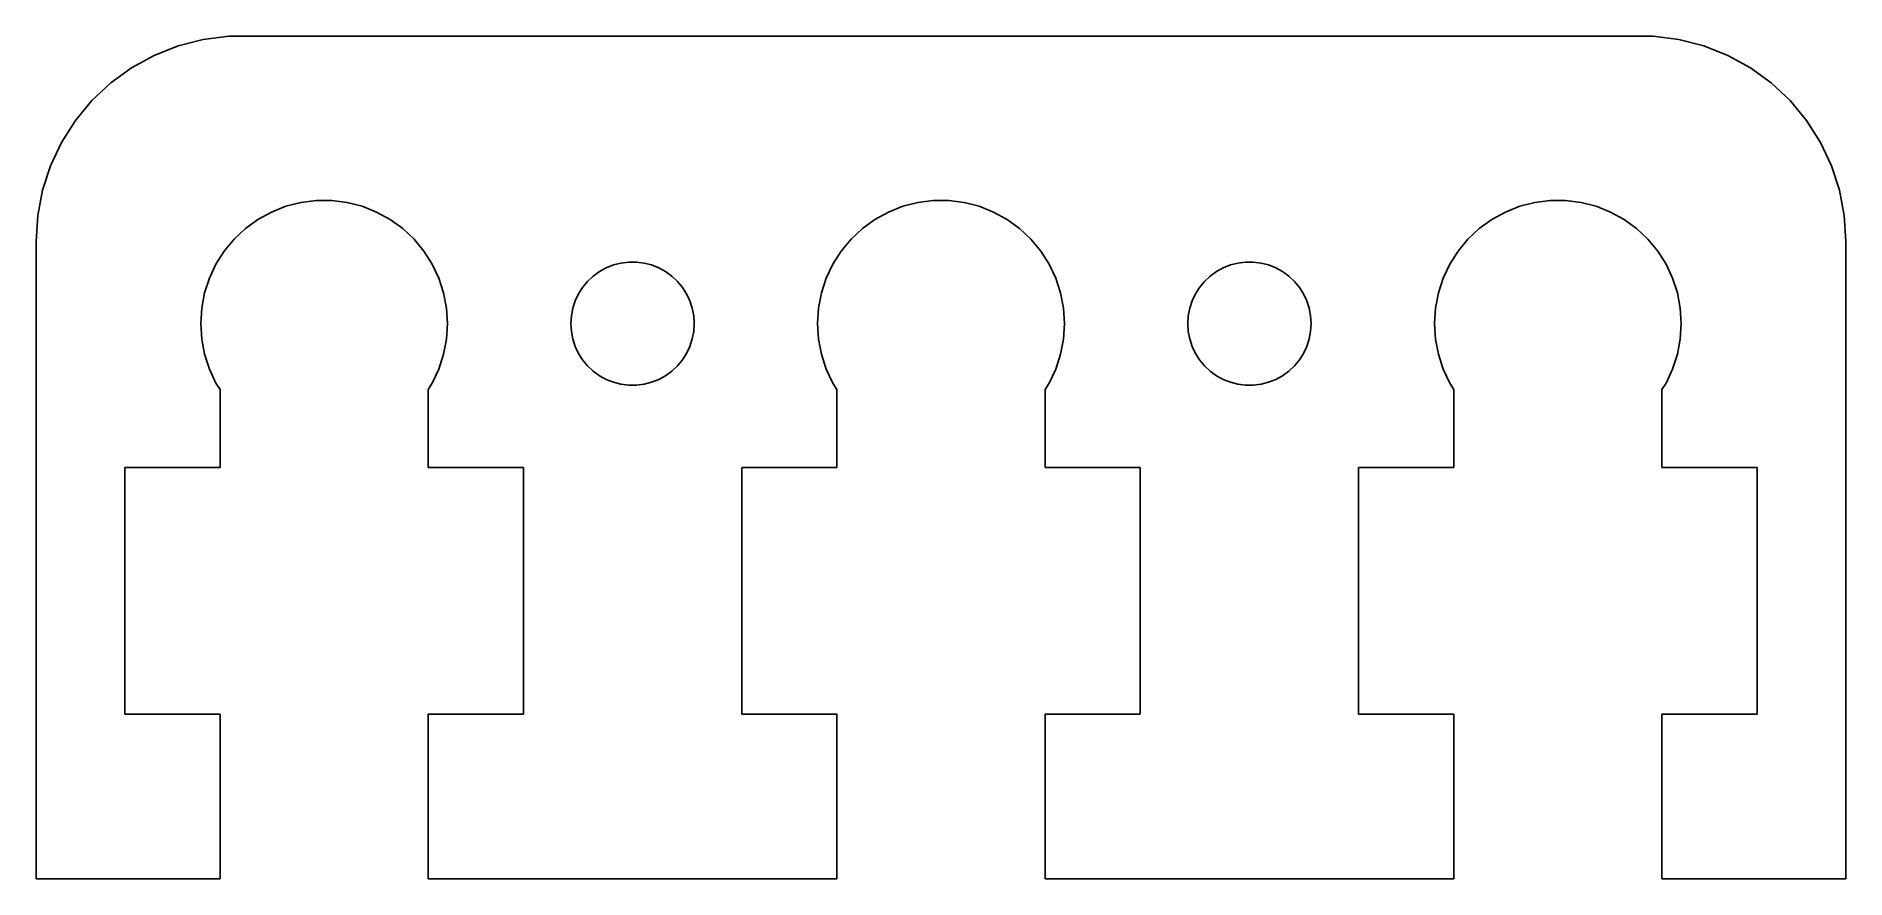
# Model space of a CAD drawing. Header units: metres. Extents: x -22 to 22, y 0 to 20.5.
import ezdxf

# ---------------------------------------------------------------- set-up
doc = ezdxf.new("R2010")
doc.units = ezdxf.units.M

msp = doc.modelspace()

# ---------------------------------------------------------------- linework, layer by layer
for p, q in [((-18.5451, 20.2553), (-19.1289, 20.0241)), ((-17.9369, 20.4114), (-18.5451, 20.2553)), ((-17.3139, 20.4901), (-17.9369, 20.4114)), ((17.3139, 20.4901), (-17.3139, 20.4901)), ((17.9369, 20.4114), (17.3139, 20.4901)), ((18.5451, 20.2553), (17.9369, 20.4114)), ((19.1289, 20.0241), (18.5451, 20.2553)), ((-19.1289, 20.0241), (-19.6791, 19.7216)), ((19.6791, 19.7216), (19.1289, 20.0241)), ((-19.6791, 19.7216), (-20.1871, 19.3526)), ((20.1871, 19.3526), (19.6791, 19.7216)), ((-20.6448, 18.9227), (-21.0451, 18.4389)), ((-20.1871, 19.3526), (-20.6448, 18.9227)), ((20.6448, 18.9227), (20.1871, 19.3526)), ((21.0451, 18.4389), (20.6448, 18.9227)), ((-21.0451, 18.4389), (-21.3815, 17.9088)), ((21.3815, 17.9088), (21.0451, 18.4389)), ((-21.3815, 17.9088), (-21.6489, 17.3406)), ((21.6489, 17.3406), (21.3815, 17.9088)), ((-21.6489, 17.3406), (-21.8429, 16.7434)), ((21.8429, 16.7434), (21.6489, 17.3406)), ((-21.8429, 16.7434), (-21.9606, 16.1267)), ((21.9606, 16.1267), (21.8429, 16.7434)), ((-16.2773, 16.2145), (-15.927, 16.3532)), ((-15.927, 16.3532), (-15.5621, 16.4469)), ((-15.5621, 16.4469), (-15.1884, 16.4941)), ((-15.1884, 16.4941), (-14.8116, 16.4941)), ((-14.8116, 16.4941), (-14.4379, 16.4469)), ((-14.4379, 16.4469), (-14.0729, 16.3532)), ((-14.0729, 16.3532), (-13.7227, 16.2145)), ((-1.27733, 16.2145), (-0.92705, 16.3532)), ((-0.92705, 16.3532), (-0.56213, 16.4469)), ((-0.56213, 16.4469), (-0.18837, 16.4941)), ((-0.18837, 16.4941), (0.18837, 16.4941)), ((0.18837, 16.4941), (0.56213, 16.4469)), ((0.56213, 16.4469), (0.92705, 16.3532)), ((0.92705, 16.3532), (1.27733, 16.2145)), ((13.7227, 16.2145), (14.0729, 16.3532)), ((14.0729, 16.3532), (14.4379, 16.4469)), ((14.4379, 16.4469), (14.8116, 16.4941)), ((14.8116, 16.4941), (15.1884, 16.4941)), ((15.1884, 16.4941), (15.5621, 16.4469)), ((15.5621, 16.4469), (15.927, 16.3532)), ((15.927, 16.3532), (16.2773, 16.2145)), ((-21.9606, 16.1267), (-22, 15.5)), ((-16.9123, 15.8115), (-16.6075, 16.033)), ((-16.6075, 16.033), (-16.2773, 16.2145)), ((-13.7227, 16.2145), (-13.3925, 16.033)), ((-13.3925, 16.033), (-13.0877, 15.8115)), ((-1.91226, 15.8115), (-1.60747, 16.033)), ((-1.60747, 16.033), (-1.27733, 16.2145)), ((1.27733, 16.2145), (1.60747, 16.033)), ((1.60747, 16.033), (1.91226, 15.8115)), ((13.0877, 15.8115), (13.3925, 16.033)), ((13.3925, 16.033), (13.7227, 16.2145)), ((16.2773, 16.2145), (16.6075, 16.033)), ((16.6075, 16.033), (16.9123, 15.8115)), ((22, 15.5), (21.9606, 16.1267)), ((-22, 15.5), (-22, 0)), ((-17.427, 15.2634), (-17.1869, 15.5536)), ((-17.1869, 15.5536), (-16.9123, 15.8115)), ((-13.0877, 15.8115), (-12.8131, 15.5536)), ((-12.8131, 15.5536), (-12.5729, 15.2634)), ((-2.42705, 15.2634), (-2.1869, 15.5536)), ((-2.1869, 15.5536), (-1.91226, 15.8115)), ((1.91226, 15.8115), (2.1869, 15.5536)), ((2.1869, 15.5536), (2.42705, 15.2634)), ((12.5729, 15.2634), (12.8131, 15.5536)), ((12.8131, 15.5536), (13.0877, 15.8115)), ((16.9123, 15.8115), (17.1869, 15.5536)), ((17.1869, 15.5536), (17.427, 15.2634)), ((22, 0), (22, 15.5)), ((-17.6289, 14.9453), (-17.427, 15.2634)), ((-12.5729, 15.2634), (-12.3711, 14.9453)), ((-7.96352, 14.9266), (-7.78107, 14.9734)), ((-7.78107, 14.9734), (-7.59418, 14.997)), ((-7.59418, 14.997), (-7.40581, 14.997)), ((-7.40581, 14.997), (-7.21892, 14.9734)), ((-7.21892, 14.9734), (-7.03647, 14.9266)), ((-2.62891, 14.9453), (-2.42705, 15.2634)), ((2.42705, 15.2634), (2.62891, 14.9453)), ((7.03647, 14.9266), (7.21892, 14.9734)), ((7.21892, 14.9734), (7.40581, 14.997)), ((7.40581, 14.997), (7.59418, 14.997)), ((7.59418, 14.997), (7.78107, 14.9734)), ((7.78107, 14.9734), (7.96352, 14.9266)), ((12.3711, 14.9453), (12.5729, 15.2634)), ((17.427, 15.2634), (17.6289, 14.9453)), ((-17.9057, 14.2461), (-17.7893, 14.6044)), ((-17.7893, 14.6044), (-17.6289, 14.9453)), ((-12.3711, 14.9453), (-12.2107, 14.6044)), ((-12.2107, 14.6044), (-12.0942, 14.2461)), ((-8.71352, 14.3817), (-8.59344, 14.5268)), ((-8.59344, 14.5268), (-8.45613, 14.6558)), ((-8.45613, 14.6558), (-8.30373, 14.7665)), ((-8.30373, 14.7665), (-8.13866, 14.8572)), ((-8.13866, 14.8572), (-7.96352, 14.9266)), ((-7.03647, 14.9266), (-6.86133, 14.8572)), ((-6.86133, 14.8572), (-6.69626, 14.7665)), ((-6.69626, 14.7665), (-6.54385, 14.6558)), ((-6.54385, 14.6558), (-6.40654, 14.5268)), ((-6.40654, 14.5268), (-6.28647, 14.3817)), ((-2.90575, 14.2461), (-2.78932, 14.6044)), ((-2.78932, 14.6044), (-2.62891, 14.9453)), ((2.62891, 14.9453), (2.78932, 14.6044)), ((2.78932, 14.6044), (2.90575, 14.2461)), ((6.28647, 14.3817), (6.40654, 14.5268)), ((6.40654, 14.5268), (6.54385, 14.6558)), ((6.54385, 14.6558), (6.69626, 14.7665)), ((6.69626, 14.7665), (6.86133, 14.8572)), ((6.86133, 14.8572), (7.03647, 14.9266)), ((7.96352, 14.9266), (8.13866, 14.8572)), ((8.13866, 14.8572), (8.30373, 14.7665)), ((8.30373, 14.7665), (8.45613, 14.6558)), ((8.45613, 14.6558), (8.59344, 14.5268)), ((8.59344, 14.5268), (8.71352, 14.3817)), ((12.0942, 14.2461), (12.2107, 14.6044)), ((12.2107, 14.6044), (12.3711, 14.9453)), ((17.6289, 14.9453), (17.7893, 14.6044)), ((17.7893, 14.6044), (17.9057, 14.2461)), ((-17.9763, 13.876), (-17.9057, 14.2461)), ((-12.0942, 14.2461), (-12.0237, 13.876)), ((-8.89465, 14.0522), (-8.81445, 14.2226)), ((-8.81445, 14.2226), (-8.71352, 14.3817)), ((-6.28647, 14.3817), (-6.18553, 14.2226)), ((-6.18553, 14.2226), (-6.10533, 14.0522)), ((-2.97633, 13.876), (-2.90575, 14.2461)), ((2.90575, 14.2461), (2.97633, 13.876)), ((6.10533, 14.0522), (6.18553, 14.2226)), ((6.18553, 14.2226), (6.28647, 14.3817)), ((8.71352, 14.3817), (8.81445, 14.2226)), ((8.81445, 14.2226), (8.89465, 14.0522)), ((12.0237, 13.876), (12.0942, 14.2461)), ((17.9057, 14.2461), (17.9763, 13.876)), ((-18, 13.5), (-17.9763, 13.876)), ((-12.0237, 13.876), (-12, 13.5)), ((-9, 13.5), (-8.98816, 13.688)), ((-8.98816, 13.688), (-8.95287, 13.873)), ((-8.95287, 13.873), (-8.89465, 14.0522)), ((-6.10533, 14.0522), (-6.04712, 13.873)), ((-6.04712, 13.873), (-6.01183, 13.688)), ((-6.01183, 13.688), (-6, 13.5)), ((-3, 13.5), (-2.97633, 13.876)), ((2.97633, 13.876), (3, 13.5)), ((6, 13.5), (6.01183, 13.688)), ((6.01183, 13.688), (6.04712, 13.873)), ((6.04712, 13.873), (6.10533, 14.0522)), ((8.89465, 14.0522), (8.95287, 13.873)), ((8.95287, 13.873), (8.98816, 13.688)), ((8.98816, 13.688), (9, 13.5)), ((12, 13.5), (12.0237, 13.876)), ((17.9763, 13.876), (18, 13.5)), ((-17.9763, 13.124), (-18, 13.5)), ((-12, 13.5), (-12.0237, 13.124)), ((-8.98816, 13.312), (-9, 13.5)), ((-8.95287, 13.127), (-8.98816, 13.312)), ((-6.01183, 13.312), (-6.04712, 13.127)), ((-6, 13.5), (-6.01183, 13.312)), ((-2.97633, 13.124), (-3, 13.5)), ((3, 13.5), (2.97633, 13.124)), ((6.01183, 13.312), (6, 13.5)), ((6.04712, 13.127), (6.01183, 13.312)), ((8.98816, 13.312), (8.95287, 13.127)), ((9, 13.5), (8.98816, 13.312)), ((12.0237, 13.124), (12, 13.5)), ((18, 13.5), (17.9763, 13.124)), ((-17.9057, 12.7539), (-17.9763, 13.124)), ((-12.0237, 13.124), (-12.0942, 12.7539)), ((-8.89465, 12.9478), (-8.95287, 13.127)), ((-8.81445, 12.7774), (-8.89465, 12.9478)), ((-8.71352, 12.6183), (-8.81445, 12.7774)), ((-6.18553, 12.7774), (-6.28647, 12.6183)), ((-6.10533, 12.9478), (-6.18553, 12.7774)), ((-6.04712, 13.127), (-6.10533, 12.9478)), ((-2.90575, 12.7539), (-2.97633, 13.124)), ((2.97633, 13.124), (2.90575, 12.7539)), ((6.10533, 12.9478), (6.04712, 13.127)), ((6.18553, 12.7774), (6.10533, 12.9478)), ((6.28647, 12.6183), (6.18553, 12.7774)), ((8.81445, 12.7774), (8.71352, 12.6183)), ((8.89465, 12.9478), (8.81445, 12.7774)), ((8.95287, 13.127), (8.89465, 12.9478)), ((12.0942, 12.7539), (12.0237, 13.124)), ((17.9763, 13.124), (17.9057, 12.7539)), ((-17.7893, 12.3956), (-17.9057, 12.7539)), ((-17.6289, 12.0547), (-17.7893, 12.3956)), ((-12.2107, 12.3956), (-12.3711, 12.0547)), ((-12.0942, 12.7539), (-12.2107, 12.3956)), ((-8.59344, 12.4732), (-8.71352, 12.6183)), ((-8.45613, 12.3442), (-8.59344, 12.4732)), ((-8.30373, 12.2335), (-8.45613, 12.3442)), ((-6.54385, 12.3442), (-6.69626, 12.2335)), ((-6.40654, 12.4732), (-6.54385, 12.3442)), ((-6.28647, 12.6183), (-6.40654, 12.4732)), ((-2.78932, 12.3956), (-2.90575, 12.7539)), ((-2.62891, 12.0547), (-2.78932, 12.3956)), ((2.78932, 12.3956), (2.62891, 12.0547)), ((2.90575, 12.7539), (2.78932, 12.3956)), ((6.40654, 12.4732), (6.28647, 12.6183)), ((6.54385, 12.3442), (6.40654, 12.4732)), ((6.69626, 12.2335), (6.54385, 12.3442)), ((8.45613, 12.3442), (8.30373, 12.2335)), ((8.59344, 12.4732), (8.45613, 12.3442)), ((8.71352, 12.6183), (8.59344, 12.4732)), ((12.2107, 12.3956), (12.0942, 12.7539)), ((12.3711, 12.0547), (12.2107, 12.3956)), ((17.7893, 12.3956), (17.6289, 12.0547)), ((17.9057, 12.7539), (17.7893, 12.3956)), ((-17.5307, 11.9), (-17.6289, 12.0547)), ((-17.5307, 10), (-17.5307, 11.9)), ((-12.3711, 12.0547), (-12.4693, 11.9)), ((-12.4693, 11.9), (-12.4693, 10)), ((-8.13866, 12.1427), (-8.30373, 12.2335)), ((-7.96352, 12.0734), (-8.13866, 12.1427)), ((-7.78107, 12.0266), (-7.96352, 12.0734)), ((-7.59418, 12.0029), (-7.78107, 12.0266)), ((-7.40581, 12.0029), (-7.59418, 12.0029)), ((-7.21892, 12.0266), (-7.40581, 12.0029)), ((-7.03647, 12.0734), (-7.21892, 12.0266)), ((-6.86133, 12.1427), (-7.03647, 12.0734)), ((-6.69626, 12.2335), (-6.86133, 12.1427)), ((-2.53072, 11.9), (-2.62891, 12.0547)), ((-2.53072, 10), (-2.53072, 11.9)), ((2.62891, 12.0547), (2.53072, 11.9)), ((2.53072, 11.9), (2.53072, 10)), ((6.86133, 12.1427), (6.69626, 12.2335)), ((7.03647, 12.0734), (6.86133, 12.1427)), ((7.21892, 12.0266), (7.03647, 12.0734)), ((7.40581, 12.0029), (7.21892, 12.0266)), ((7.59418, 12.0029), (7.40581, 12.0029)), ((7.78107, 12.0266), (7.59418, 12.0029)), ((7.96352, 12.0734), (7.78107, 12.0266)), ((8.13866, 12.1427), (7.96352, 12.0734)), ((8.30373, 12.2335), (8.13866, 12.1427)), ((12.4693, 11.9), (12.3711, 12.0547)), ((12.4693, 10), (12.4693, 11.9)), ((17.6289, 12.0547), (17.5307, 11.9)), ((17.5307, 11.9), (17.5307, 10)), ((-19.8462, 4), (-19.8462, 10)), ((-19.8462, 10), (-17.5307, 10)), ((-12.4693, 10), (-10.1538, 10)), ((-10.1538, 10), (-10.1538, 4)), ((-4.84622, 4), (-4.84622, 10)), ((-4.84622, 10), (-2.53072, 10)), ((2.53072, 10), (4.84622, 10)), ((4.84622, 10), (4.84622, 4)), ((10.1538, 4), (10.1538, 10)), ((10.1538, 10), (12.4693, 10)), ((17.5307, 10), (19.8462, 10)), ((19.8462, 10), (19.8462, 4)), ((-17.5307, 4), (-19.8462, 4)), ((-17.5307, 0), (-17.5307, 4)), ((-10.1538, 4), (-12.4693, 4)), ((-12.4693, 4), (-12.4693, 0)), ((-2.53072, 4), (-4.84622, 4)), ((-2.53072, 0), (-2.53072, 4)), ((4.84622, 4), (2.53072, 4)), ((2.53072, 4), (2.53072, 0)), ((12.4693, 4), (10.1538, 4)), ((12.4693, 0), (12.4693, 4)), ((19.8462, 4), (17.5307, 4)), ((17.5307, 4), (17.5307, 0)), ((-22, 0), (-17.5307, 0)), ((-12.4693, 0), (-2.53072, 0)), ((2.53072, 0), (12.4693, 0)), ((17.5307, 0), (22, 0))]:
    msp.add_line(p, q)

doc.saveas('drawing.dxf')
